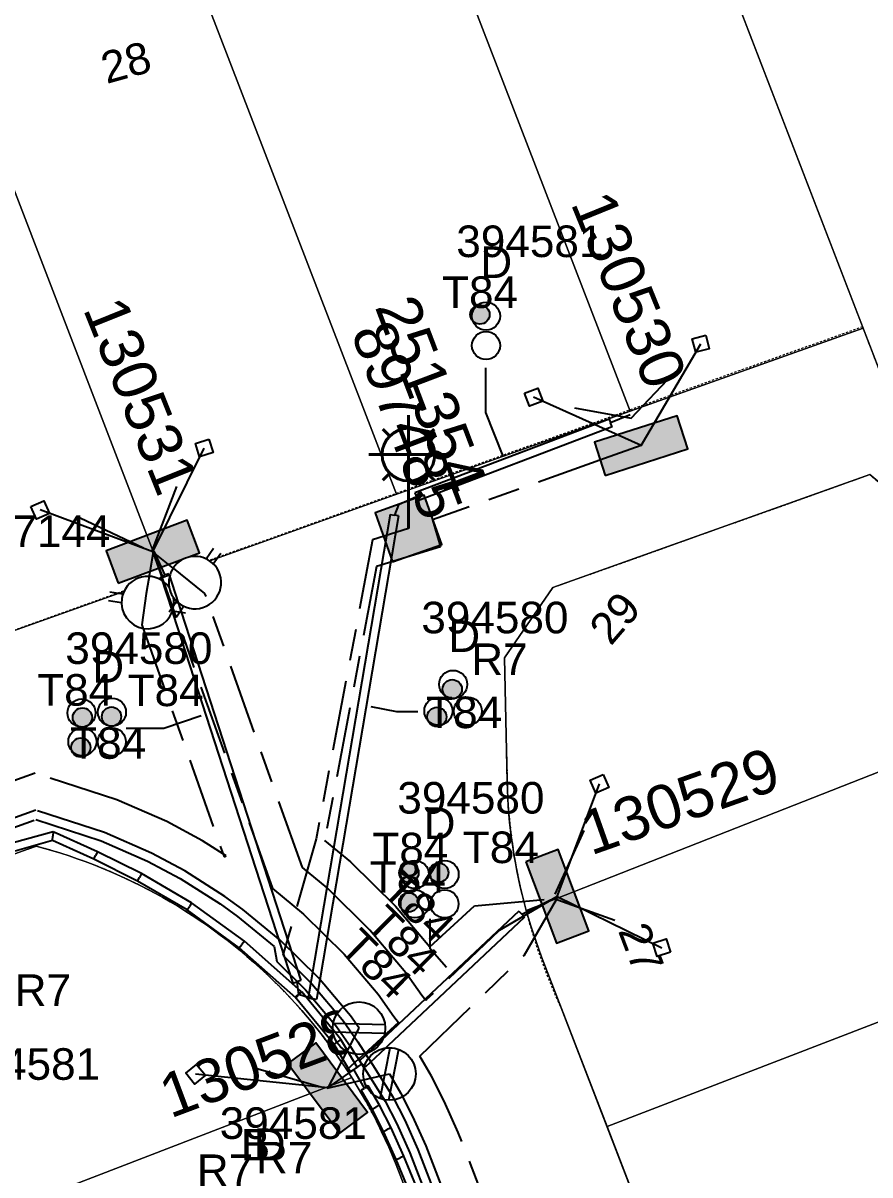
# Model space of a CAD drawing. Header units: metres. Extents: x 308616 to 310825, y 6264327 to 6267194.
# Drawn here: x 309667.2 to 309715.4, y 6266792.4 to 6266858.1 of the extents above; entities that cross this region are included whole.
import ezdxf
from ezdxf.enums import TextEntityAlignment as Align

# ---------------------------------------------------------------- set-up
doc = ezdxf.new("R2010")
doc.units = ezdxf.units.M
for name, pattern in [('Cable Exist UG', [8.2, 4, -1.2, 1.8, -1.2]), ('HIDDEN', [0.375, 0.25, -0.125]), ('HIDDEN2', [0.1875, 0.125, -0.0625])]:
    doc.linetypes.add(name, pattern=pattern)
doc.layers.get('0').update_dxf_attribs({"color": 6})
for name, color, linetype in [('_User Miscellaneous9', 7, 'Continuous'), ('Equip_LV_EXT', 7, 'Continuous'), ('Equip_SP_SL_EXT', 7, 'Continuous'), ('Mains_LV_EXT', 7, 'Continuous'), ('Mains_SL_EXT', 7, 'Continuous'), ('Services_SP_EXT', 7, 'Continuous'), ('SupportsUG_SP_LV_EXT', 7, 'Continuous'), ('SupportsUG_SP_LV_SL_EXT', 7, 'Continuous'), ('Trench_SP_EXT', 7, 'Continuous')]:
    doc.layers.add(name, color=color, linetype=linetype)
doc.layers.add('Cadastre Land Parcels_SP_EXT', color=7, linetype='Continuous', lineweight=5)
doc.layers.add('Cadastre Other Property_SP_EXT', color=7, linetype='HIDDEN', lineweight=5)
doc.styles.add('COLUMN_LABEL', font='arial.ttf')
doc.styles.add('iecARIAL', font='arial.ttf', dxfattribs={"height": 2})
doc.styles.add('POLE_LABEL', font='arial.ttf')
doc.styles.get("Standard").update_dxf_attribs({"font": 'arial.ttf'})

# ---------------------------------------------------------------- blocks, each defined once
blk = doc.blocks.new('COLUMN_EXT')
blk.add_hatch(color=256).paths.add_polyline_path([(-1.485, 1.485), (-1.485, -1.485), (1.485, -1.485), (1.485, 1.485)])
blk.add_lwpolyline([(-1.485, -1.485), (1.485, -1.485), (1.485, 1.485), (-1.485, 1.485)], close=True)
for tag, height, style, flags, p in [('ASSET_NUM', 2.5, 'COLUMN_LABEL', 8, (2, 2)), ('STRUCTURE_PLANT_NUMBER', 0.2, 'POLE_LABEL', 9, (1.813, 0.031)), ('STREET_CODE', 0.2, 'COLUMN_LABEL', 9, (1.813, -0.2))]:
    blk.add_attdef(tag, text='', height=height, dxfattribs=dict(style=style, flags=flags)).set_placement(p, align=Align.MIDDLE_LEFT)
at = {"flags": 9}
for tag, p in [('OWNED_BY', (1.813, -0.6)), ('COLUMN_TYPE', (1.813, -0.4)), ('STATE', (1.813, -0.8)), ('USAGE', (1.813, -1)), ('LEGEND', (1.813, -1.2)), ('LOCATION', (1.813, -1.4)), ('STREETNAME', (1.813, -1.6)), ('SUBURB', (1.813, -1.8)), ('NOTES', (1.813, -2))]:
    blk.add_attdef(tag, text='', height=0.2, dxfattribs=at).set_placement(p, align=Align.MIDDLE_LEFT)
at = {"flags": 1}
blk.add_attdef('Z', (1.813, -2.351), '', height=0.2, dxfattribs=at)
blk = doc.blocks.new('PILLAR_EXT')
blk.add_hatch(color=256).paths.add_polyline_path([(-2.475, 0.99), (-2.475, -0.99), (2.475, -0.99), (2.475, 0.99)])
blk.add_lwpolyline([(-2.475, -0.99), (2.475, -0.99), (2.475, 0.99), (-2.475, 0.99)], close=True)
at = {"style": 'iecARIAL', "flags": 8}
blk.add_attdef('ASSET_NUM', (1.5, 3.5), '', height=2.5, dxfattribs=at)
for tag, p, flags in [('OWNED_BY', (0, -0.2), 9), ('STATE', (0, -0.4), 9), ('SUPPORT_TYPE', (0, -0.6), 9), ('USAGE', (0, -0.8), 9), ('LEGEND', (0, -1), 9), ('LOCATION', (0, -1.2), 9), ('NOTES', (0, -1.4), 9), ('STREETNAME', (0, -1.8), 9), ('SUBURB', (0, -2), 1), ('PARENT', (0, -1.6), 9)]:
    blk.add_attdef(tag, p, '', height=0.2, dxfattribs=dict(flags=flags))
blk = doc.blocks.new('DUCT_EXT')
blk.add_circle((0, 0.8), 0.8)
at = {"flags": 1}
blk.add_attdef('Z', (0, 0), '', height=0.2, dxfattribs=at)
at = {"flags": 9}
for tag, p in [('DUCT_CODE', (0, 0)), ('XSECT_TYPE', (0, -0.2)), ('STATE', (0, -0.6)), ('FB_REFERENCE', (0, -0.4)), ('NOTES', (0, -0.8))]:
    blk.add_attdef(tag, text='', height=0.2, dxfattribs=at).set_placement(p, align=Align.MIDDLE_LEFT)
blk = doc.blocks.new('SL_LANTERN_EXT')
at = {"lineweight": 40}
for p, q in [((0, 1.968), (0, 6.468)), ((-1.459, 5.676), (-1.061, 5.278)), ((1.458, 5.676), (1.06, 5.278)), ((-2.25, 4.218), (2.25, 4.218)), ((-1.459, 2.759), (-1.061, 3.157)), ((0, 0), (0, 2.721)), ((1.458, 2.759), (1.06, 3.157))]:
    blk.add_line(p, q, dxfattribs=at)
blk.add_circle((0, 4.218), 1.5, dxfattribs=at)
at = {"style": 'iecARIAL', "flags": 8}
blk.add_attdef('ASSET_NUM', (1.5, 1.5), '', height=2.5, dxfattribs=at)
for tag, p, height, flags in [('CONSTRUCTED_VOLTAGE', (0.981, -0.653), 0.2, 9), ('CONTROL_TYPE', (0.981, -0.853), 0.2, 9), ('LANTERN_PURPOSE', (0.981, -1.053), 0.2, 9), ('LANTERN_TYPE', (0.981, -1.253), 0.2, 9), ('NO_PHASES', (0.981, -1.453), 0.2, 9), ('LNUMBER', (2.181, -3.253), 2.5, 8), ('OPERATING_VOLTAGE', (0.981, -1.653), 0.2, 9), ('ORIENTATION', (0.981, -1.853), 0.2, 9), ('OWNED_BY', (0.981, -2.053), 0.2, 9), ('STATE', (0.981, -2.253), 0.2, 9), ('CEXIST', (0.981, -2.653), 0.2, 9), ('USAGE', (0.981, -2.453), 0.2, 9), ('CNEW', (0.981, -2.853), 0.2, 9), ('CNUMBER', (0.981, -3.053), 0.2, 9), ('CREMOVE', (0.981, -3.253), 0.2, 9), ('CREPLACE', (0.981, -3.453), 0.2, 9), ('LKINGHEIGHT', (0.981, -3.653), 0.2, 9), ('LBRACKET', (0.981, -3.853), 0.2, 9), ('LBRACKETVOCAB', (0.981, -4.053), 0.2, 9), ('LCATEGORY', (0.981, -4.253), 0.2, 9), ('LCHARGE1', (0.981, -4.453), 0.2, 9), ('LCHARGE1PERCENT', (0.981, -4.653), 0.2, 9), ('LCHARGE2', (0.981, -4.853), 0.2, 9), ('LCHARGE2PERCENT', (0.981, -5.053), 0.2, 9), ('LCHARGE3', (0.981, -5.253), 0.2, 9), ('LCHARGE3PERCENT', (0.981, -5.453), 0.2, 9), ('LEXIST', (0.981, -5.653), 0.2, 9), ('LLAMP', (0.981, -5.853), 0.2, 9), ('LLAMPVOCAB', (0.981, -6.053), 0.2, 9), ('LMAST', (0.981, -6.253), 0.2, 9), ('LMASTVOCAB', (0.981, -6.453), 0.2, 9), ('LNEW', (0.981, -6.653), 0.2, 9), ('LANTNUMBER', (0.981, -6.853), 0.2, 9), ('LOUTREACH', (0.981, -7.253), 0.2, 9), ('LOUTREACHVOCAB', (0.981, -7.453), 0.2, 9), ('LRATECODE', (0.981, -7.653), 0.2, 9), ('LREMOVE', (0.981, -7.853), 0.2, 9), ('LREPLACE', (0.981, -8.053), 0.2, 9), ('LTYPE', (0.981, -8.253), 0.2, 9), ('LTYPEVOCAB', (0.981, -8.453), 0.2, 9), ('LEGEND', (0.981, -8.653), 0.2, 9), ('STREETNAME', (0.981, -9.253), 0.2, 9), ('LOCATION', (0.981, -8.853), 0.2, 9), ('NOTES', (0.981, -9.053), 0.2, 9), ('SUBURB', (0.981, -9.453), 0.2, 1)]:
    blk.add_attdef(tag, p, '', height=height, dxfattribs=dict(flags=flags))
blk = doc.blocks.new('CCP_EXT')
at = {"flags": 9}
for tag, p in [('OWNED_BY', (0, -1)), ('USAGE', (0, -1.2)), ('LEGEND', (0, -1.4)), ('STATE', (0, -1.8)), ('LIFE_SUPPORT', (0, -1.6)), ('NOTES', (0, -2))]:
    blk.add_attdef(tag, text='', height=0.2, dxfattribs=at).set_placement(p, align=Align.MIDDLE_LEFT)
blk.add_wipeout([(0, 0.566), (0.566, 0), (0, -0.566), (-0.566, 0)])
blk.add_lwpolyline([(-0.566, 0), (0, 0.566), (0.566, 0), (0, -0.566), (-0.566, 0)])
at = {"flags": 1}
blk.add_attdef('Z', (0, 0), '', height=0.2, dxfattribs=at)
at = {"flags": 9}
for tag, p in [('CCP_TYPE', (0, 0)), ('OPERATING_VOLTAGE', (0, -0.6)), ('CONSTRUCTED_VOLTAGE', (0, -0.2)), ('NO_PHASES', (0, -0.4)), ('ORIENTATION', (0, -0.8))]:
    blk.add_attdef(tag, text='', height=0.2, dxfattribs=at).set_placement(p, align=Align.MIDDLE_LEFT)
blk = doc.blocks.new('LV_UG_LINKS_CLOSED_EXT')
blk.add_wipeout([(-1.056, 1.057), (-1.18, 0.916), (-1.286, 0.761), (-1.371, 0.594), (-1.435, 0.417), (-1.476, 0.234), (-1.493, 0.047), (-1.487, -0.14), (-1.458, -0.326), (-1.406, -0.506), (-1.331, -0.678), (-1.236, -0.839), (-1.121, -0.988), (-0.988, -1.12), (-0.84, -1.235), (-0.679, -1.331), (-0.506, -1.406), (-0.326, -1.458), (-0.141, -1.487), (0.047, -1.493), (0.233, -1.476), (0.416, -1.435), (0.593, -1.371), (0.76, -1.286), (0.915, -1.181), (1.056, -1.057), (1.18, -0.916), (1.286, -0.761), (1.371, -0.594), (1.435, -0.417), (1.476, -0.234), (1.493, -0.047), (1.487, 0.14), (1.458, 0.326), (1.406, 0.506), (1.331, 0.678), (1.236, 0.839), (1.121, 0.988), (0.988, 1.12), (0.84, 1.235), (0.679, 1.331), (0.506, 1.406), (0.326, 1.458), (0.141, 1.487), (-0.047, 1.493), (-0.233, 1.476), (-0.416, 1.435), (-0.593, 1.371), (-0.76, 1.286), (-0.915, 1.181)])
for p, q in [((-0.25, -1.479), (-0.25, 1.479)), ((0.25, -1.479), (0.25, 1.479))]:
    blk.add_line(p, q)
blk.add_circle((0, 0), 1.5)
at = {"flags": 9}
for tag, p in [('ACTUAL_STATUS', (0, 0)), ('OPERATING_VOLTAGE', (0, -0.6)), ('CONSTRUCTED_VOLTAGE', (0, -0.2)), ('NO_PHASES', (0, -0.4)), ('ORIENTATION', (0, -0.8)), ('STATE', (0, -1)), ('SWITCH_TYPE', (0, -1.2)), ('USAGE', (0, -1.4)), ('NOTES', (0, -1.6))]:
    blk.add_attdef(tag, text='', height=0.2, dxfattribs=at).set_placement(p, align=Align.MIDDLE_LEFT)
at = {"flags": 1}
blk.add_attdef('Z', (0, 0), '', height=0.2, dxfattribs=at)
blk = doc.blocks.new('LV_UG_LINKS_OPEN_EXT')
for p, q in [((-0.249, 1.473), (-0.249, 2.22)), ((0.249, 1.473), (0.249, 2.22)), ((-0.249, -1.473), (-0.249, -2.22)), ((0.249, -1.473), (0.249, -2.22))]:
    blk.add_line(p, q)
at = {"flags": 9}
for tag, p in [('ACTUAL_STATUS', (0, 0)), ('OPERATING_VOLTAGE', (0, -0.6)), ('CONSTRUCTED_VOLTAGE', (0, -0.2)), ('NO_PHASES', (0, -0.4)), ('ORIENTATION', (0, -0.8)), ('STATE', (0, -1)), ('SWITCH_TYPE', (0, -1.2)), ('USAGE', (0, -1.4)), ('NOTES', (0, -1.6))]:
    blk.add_attdef(tag, text='', height=0.2, dxfattribs=at).set_placement(p, align=Align.MIDDLE_LEFT)
at = {"flags": 1}
blk.add_attdef('Z', (0, 0), '', height=0.2, dxfattribs=at)
blk.add_wipeout([(-0.249, 1.473), (-0.432, 1.43), (-0.608, 1.365), (-0.774, 1.278), (-0.928, 1.171), (-1.067, 1.045), (-1.19, 0.903), (-1.294, 0.747), (-1.377, 0.579), (-1.439, 0.402), (-1.478, 0.218), (-1.494, 0.031), (-1.486, -0.156), (-1.455, -0.341), (-1.4, -0.521), (-1.324, -0.692), (-1.227, -0.853), (-1.11, -1), (-0.976, -1.131), (-0.827, -1.244), (-0.664, -1.338), (-0.491, -1.411), (-0.311, -1.461), (-0.125, -1.489), (0.062, -1.493), (0.249, -1.473), (0.432, -1.43), (0.608, -1.365), (0.774, -1.278), (0.928, -1.171), (1.067, -1.045), (1.19, -0.903), (1.294, -0.747), (1.377, -0.579), (1.439, -0.402), (1.478, -0.218), (1.494, -0.031), (1.486, 0.156), (1.455, 0.341), (1.4, 0.521), (1.324, 0.692), (1.227, 0.853), (1.11, 1), (0.976, 1.131), (0.827, 1.244), (0.664, 1.338), (0.491, 1.411), (0.311, 1.461), (0.125, 1.489), (-0.062, 1.493)])
blk.add_lwpolyline([(0, -1.494, 1), (0, 1.494, 1)], format="xyb", close=True)
blk = doc.blocks.new('CABLE_LARGE_EXT')
h = blk.add_hatch(color=256)
edge = h.paths.add_edge_path()
edge.add_arc((0, 0.55), 0.55, 0, 360)
blk.add_circle((0, 0.55), 0.55)
at = {"flags": 1}
blk.add_attdef('Z', (0, 0), '', height=0.2, dxfattribs=at)
at = {"flags": 9}
for tag, p in [('COND_CODE', (0, 0)), ('XSECT_SIZE', (0, -0.6)), ('STATE', (0, -0.4)), ('FB_REFERENCE', (0, -0.2)), ('NOTES', (0, -0.8))]:
    blk.add_attdef(tag, text='', height=0.2, dxfattribs=at).set_placement(p, align=Align.MIDDLE_LEFT)

msp = doc.modelspace()

# ---------------------------------------------------------------- linework, layer by layer
at = {"layer": '_User Miscellaneous9'}
for p, q in [((309700.575, 6266835.508), (309689.505, 6266831.29)), ((309700.575, 6266835.508), (309700.66, 6266835.284)), ((309700.746, 6266835.06), (309700.66, 6266835.284)), ((309700.746, 6266835.06), (309689.676, 6266830.842)), ((309689.505, 6266831.29), (309689.59, 6266831.066)), ((309689.676, 6266830.842), (309689.59, 6266831.066)), ((309688.101, 6266830.067), (309688.337, 6266830.027)), ((309688.574, 6266829.986), (309688.337, 6266830.027)), ((309668.883, 6266811.974), (309666.593, 6266811.336)), ((309668.844, 6266811.464), (309668.863, 6266811.719)), ((309668.883, 6266811.974), (309668.863, 6266811.719)), ((309671.405, 6266810.833), (309668.883, 6266811.974)), ((309668.844, 6266811.464), (309666.722, 6266810.874)), ((309671.199, 6266810.399), (309668.844, 6266811.464)), ((309671.199, 6266810.399), (309671.302, 6266810.616)), ((309673.681, 6266809.16), (309671.199, 6266810.399)), ((309671.405, 6266810.833), (309671.302, 6266810.616)), ((309673.909, 6266809.582), (309671.405, 6266810.833)), ((309673.909, 6266809.582), (309673.795, 6266809.371)), ((309676.774, 6266807.913), (309673.909, 6266809.582)), ((309673.681, 6266809.16), (309673.795, 6266809.371)), ((309676.512, 6266807.51), (309673.681, 6266809.16)), ((309676.512, 6266807.51), (309676.643, 6266807.712)), ((309676.774, 6266807.913), (309676.643, 6266807.712)), ((309679.792, 6266805.728), (309676.774, 6266807.913)), ((309679.492, 6266805.353), (309676.512, 6266807.51)), ((309695.426, 6266807.444), (309695.59, 6266807.269)), ((309695.755, 6266807.094), (309695.59, 6266807.269)), ((309679.792, 6266805.728), (309679.642, 6266805.54)), ((309683.027, 6266802.862), (309679.792, 6266805.728)), ((309679.492, 6266805.353), (309679.642, 6266805.54)), ((309682.708, 6266802.503), (309679.492, 6266805.353)), ((309682.539, 6266803.335), (309682.767, 6266803.409)), ((309682.995, 6266803.483), (309682.767, 6266803.409)), ((309682.682, 6266802.53), (309682.867, 6266802.682)), ((309682.708, 6266802.503), (309682.867, 6266802.682)), ((309683.027, 6266802.862), (309682.867, 6266802.682)), ((309683.053, 6266802.835), (309682.867, 6266802.682)), ((309683.421, 6266802.492), (309683.657, 6266802.452)), ((309683.894, 6266802.412), (309683.657, 6266802.452)), ((309688.146, 6266795.095), (309687.93, 6266794.991)), ((309688.878, 6266793.465), (309688.146, 6266795.095)), ((309687.714, 6266794.887), (309687.93, 6266794.991)), ((309688.437, 6266793.275), (309687.714, 6266794.887)), ((309688.437, 6266793.275), (309688.657, 6266793.37)), ((309691.592, 6266785.671), (309688.437, 6266793.275)), ((309688.878, 6266793.465), (309688.657, 6266793.37)), ((309692.042, 6266785.839), (309688.878, 6266793.465))]:
    msp.add_line(p, q, dxfattribs=at)
for points in [[(309693.521, 6266838.432), (309693.521, 6266835.884), (309694.512, 6266833.385)], [(309689.668, 6266818.818), (309688.48, 6266818.818), (309687.019, 6266819.098)], [(309673.049, 6266817.888), (309675.184, 6266817.888), (309677.32, 6266818.606)], [(309690.357, 6266807.014), (309690.357, 6266805.34), (309691.304, 6266804.249)]]:
    msp.add_lwpolyline(points, dxfattribs=at)
at = {"layer": 'Cadastre Land Parcels_SP_EXT', "linetype": 'Continuous'}
for points in [[(309715.056, 6266840.697), (309703.018, 6266871.947), (309689.729, 6266867.205), (309701.768, 6266835.96), (309715.056, 6266840.697)], [(309701.768, 6266835.96), (309689.729, 6266867.205), (309676.426, 6266862.459), (309688.463, 6266831.217), (309701.768, 6266835.96)], [(309688.463, 6266831.217), (309676.426, 6266862.459), (309663.124, 6266857.712), (309675.159, 6266826.474), (309688.463, 6266831.217)], [(309675.159, 6266826.474), (309663.124, 6266857.712), (309649.821, 6266852.965), (309661.855, 6266821.732), (309675.159, 6266826.474)], [(309723.643, 6266818.409), (309719.624, 6266828.843), (309715.44, 6266832.336), (309697.372, 6266825.895), (309694.61, 6266821.887), (309694.764, 6266814.812), (309694.777, 6266814.348), (309694.798, 6266813.885), (309694.826, 6266813.422), (309694.862, 6266812.958), (309694.905, 6266812.497), (309694.955, 6266812.035), (309695.013, 6266811.575), (309695.077, 6266811.116), (309695.15, 6266810.658), (309695.229, 6266810.199), (309695.314, 6266809.743), (309695.408, 6266809.288), (309695.508, 6266808.836), (309695.616, 6266808.385), (309695.732, 6266807.934), (309695.854, 6266807.486), (309723.643, 6266818.409)], [(309728.443, 6266805.951), (309723.643, 6266818.409), (309695.854, 6266807.486), (309695.981, 6266807.041), (309696.117, 6266806.598), (309696.261, 6266806.156), (309696.41, 6266805.716), (309696.567, 6266805.28), (309696.73, 6266804.846), (309700.459, 6266795.168), (309728.443, 6266805.951)], [(309733.243, 6266793.493), (309728.443, 6266805.951), (309700.459, 6266795.168), (309705.26, 6266782.711), (309733.243, 6266793.493)], [(309691.618, 6266784.727), (309688.574, 6266792.627), (309688.395, 6266793.081), (309688.209, 6266793.533), (309688.016, 6266793.982), (309687.816, 6266794.427), (309687.608, 6266794.869), (309687.393, 6266795.307), (309687.173, 6266795.743), (309686.945, 6266796.175), (309686.709, 6266796.602), (309686.468, 6266797.026), (309686.218, 6266797.447), (309685.962, 6266797.862), (309685.902, 6266797.957), (309653.663, 6266785.53), (309657.963, 6266771.755), (309691.618, 6266784.727)]]:
    msp.add_lwpolyline(points, close=True, dxfattribs=at)
for points in [[(309703.018, 6266871.947), (309717.356, 6266834.729)], [(309717.356, 6266834.729), (309715.056, 6266840.697), (309633.969, 6266811.791)], [(309739.951, 6266692.68), (309696.73, 6266804.846), (309696.567, 6266805.28), (309696.41, 6266805.716), (309696.261, 6266806.156), (309696.117, 6266806.598), (309695.981, 6266807.041), (309695.854, 6266807.486), (309695.732, 6266807.934), (309695.616, 6266808.385), (309695.508, 6266808.836), (309695.408, 6266809.288), (309695.314, 6266809.743), (309695.229, 6266810.199), (309695.15, 6266810.658), (309695.077, 6266811.116), (309695.013, 6266811.575), (309694.955, 6266812.035), (309694.905, 6266812.497), (309694.862, 6266812.958), (309694.826, 6266813.422), (309694.798, 6266813.885), (309694.777, 6266814.348), (309694.764, 6266814.812), (309694.61, 6266821.887), (309697.372, 6266825.895), (309715.44, 6266832.336), (309719.624, 6266828.843)], [(309653.663, 6266785.53), (309685.902, 6266797.957), (309685.902, 6266797.957), (309685.701, 6266798.274), (309685.432, 6266798.681), (309685.156, 6266799.086), (309684.875, 6266799.485), (309684.586, 6266799.879), (309684.292, 6266800.268), (309683.992, 6266800.654), (309683.685, 6266801.033), (309683.372, 6266801.408), (309683.053, 6266801.778), (309682.728, 6266802.143), (309682.398, 6266802.502), (309682.062, 6266802.856), (309681.72, 6266803.204), (309681.372, 6266803.548), (309681.019, 6266803.885), (309680.661, 6266804.217), (309680.298, 6266804.542), (309679.929, 6266804.863), (309679.555, 6266805.178), (309679.176, 6266805.486), (309678.792, 6266805.787), (309678.404, 6266806.084), (309678.011, 6266806.372), (309677.613, 6266806.656), (309677.211, 6266806.932), (309676.804, 6266807.204), (309676.393, 6266807.467), (309675.978, 6266807.723), (309675.559, 6266807.973), (309675.136, 6266808.218), (309674.709, 6266808.455), (309674.278, 6266808.684), (309673.844, 6266808.907), (309673.405, 6266809.124), (309672.963, 6266809.332), (309672.519, 6266809.534), (309672.071, 6266809.728), (309671.621, 6266809.917), (309671.166, 6266810.097), (309670.71, 6266810.269), (309670.251, 6266810.435), (309669.789, 6266810.593), (309669.325, 6266810.743), (309668.857, 6266810.886), (309668.388, 6266811.022), (309667.917, 6266811.151), (309663.771, 6266809.673)], [(309663.771, 6266809.673), (309667.917, 6266811.151), (309668.388, 6266811.022), (309668.857, 6266810.886), (309669.325, 6266810.743), (309669.789, 6266810.593), (309670.251, 6266810.435), (309670.71, 6266810.269), (309671.166, 6266810.097), (309671.621, 6266809.917), (309672.071, 6266809.728), (309672.519, 6266809.534), (309672.963, 6266809.332), (309673.405, 6266809.124), (309673.844, 6266808.907), (309674.278, 6266808.684), (309674.709, 6266808.455), (309675.136, 6266808.218), (309675.559, 6266807.973), (309675.978, 6266807.723), (309676.393, 6266807.467), (309676.804, 6266807.204), (309677.211, 6266806.932), (309677.613, 6266806.656), (309678.011, 6266806.372), (309678.404, 6266806.084), (309678.792, 6266805.787), (309679.176, 6266805.486), (309679.555, 6266805.178), (309679.929, 6266804.863), (309680.298, 6266804.542), (309680.661, 6266804.217), (309681.019, 6266803.885), (309681.372, 6266803.548), (309681.72, 6266803.204), (309682.062, 6266802.856), (309682.398, 6266802.502), (309682.728, 6266802.143), (309683.053, 6266801.778), (309683.372, 6266801.408), (309683.685, 6266801.033), (309683.992, 6266800.654), (309684.292, 6266800.268), (309684.586, 6266799.879), (309684.875, 6266799.485), (309685.156, 6266799.086), (309685.432, 6266798.681), (309685.701, 6266798.274), (309685.962, 6266797.862), (309686.218, 6266797.447), (309686.468, 6266797.026), (309686.709, 6266796.602), (309686.945, 6266796.175), (309687.173, 6266795.743), (309687.393, 6266795.307), (309687.608, 6266794.869), (309687.816, 6266794.427), (309688.016, 6266793.982), (309688.209, 6266793.533), (309688.395, 6266793.081), (309688.574, 6266792.627), (309724.07, 6266700.518)]]:
    msp.add_lwpolyline(points, dxfattribs=at)
at = {"layer": 'Trench_SP_EXT', "linetype": 'Cable Exist UG'}
for points in [[(309698.593, 6266836.148), (309701.824, 6266835.551), (309704.24, 6266838.105)], [(309701.767, 6266835.742), (309700.66, 6266835.284)], [(309670.425, 6266829.87), (309674.514, 6266827.929), (309676.162, 6266832.255)], [(309689.59, 6266831.066), (309688.574, 6266830.62), (309688.337, 6266830.027)], [(309674.62, 6266827.969), (309675.249, 6266826.598)], [(309699.133, 6266812.052), (309697.38, 6266808.188), (309700.91, 6266806.922)], [(309695.59, 6266807.269), (309697.234, 6266808.095)], [(309682.767, 6266803.409), (309682.867, 6266802.682)], [(309683.657, 6266802.452), (309682.867, 6266802.682)], [(309680.303, 6266798.53), (309684.472, 6266797.338)], [(309684.536, 6266797.363), (309686.501, 6266798.729)], [(309686.639, 6266797.355), (309686.013, 6266798.417)]]:
    msp.add_lwpolyline(points, dxfattribs=at)

# ---------------------------------------------------------------- block references
at = {"layer": '_User Miscellaneous9'}
for name, p in [('CABLE_LARGE_EXT', (309693.212, 6266840.917)), ('DUCT_EXT', (309693.558, 6266840.574)), ('DUCT_EXT', (309693.558, 6266838.898)), ('CABLE_LARGE_EXT', (309691.631, 6266819.548)), ('DUCT_EXT', (309670.5, 6266817.944)), ('CABLE_LARGE_EXT', (309670.546, 6266817.934)), ('CABLE_LARGE_EXT', (309672.205, 6266817.987)), ('DUCT_EXT', (309689.497, 6266808.739)), ('DUCT_EXT', (309691.196, 6266808.738)), ('CABLE_LARGE_EXT', (309689.165, 6266809.076)), ('CABLE_LARGE_EXT', (309690.864, 6266809.089)), ('CABLE_LARGE_EXT', (309689.153, 6266807.393)), ('DUCT_EXT', (309689.493, 6266807.06)), ('DUCT_EXT', (309691.193, 6266807.058))]:
    msp.add_blockref(name, p, dxfattribs=at)
at = {"layer": '_User Miscellaneous9', "rotation": 89.96152385390842}
for name, p in [('DUCT_EXT', (309692.481, 6266820.374)), ('DUCT_EXT', (309673.031, 6266818.79)), ('DUCT_EXT', (309691.642, 6266818.851)), ('DUCT_EXT', (309693.322, 6266818.845)), ('CABLE_LARGE_EXT', (309691.305, 6266818.519)), ('DUCT_EXT', (309671.345, 6266817.104)), ('DUCT_EXT', (309673.025, 6266817.098)), ('CABLE_LARGE_EXT', (309671.008, 6266816.773))]:
    msp.add_blockref(name, p, dxfattribs=at)
at = {"layer": 'Equip_SP_SL_EXT'}
ref = msp.add_blockref('SL_LANTERN_EXT', (309689.134, 6266829.259), dxfattribs=at)
ref.add_attrib('ASSET_NUM', '251354', dxfattribs={"layer": '0', "height": 2.5, "rotation": 290.78289, "style": 'iecARIAL'}).set_placement((309690.634, 6266830.759), align=Align.BOTTOM_RIGHT)
at = {"layer": 'SupportsUG_SP_LV_EXT'}
ref = msp.add_blockref('PILLAR_EXT', (309702.409, 6266833.991), dxfattribs=dict(at, rotation=17.77735057357138))
ref.add_attrib('ASSET_NUM', '130530', dxfattribs={"layer": '0', "height": 2.5, "rotation": 292.11696, "style": 'iecARIAL'}).set_placement((309703.909, 6266837.491), align=Align.MIDDLE_RIGHT)
ref = msp.add_blockref('PILLAR_EXT', (309674.56, 6266827.939), dxfattribs=dict(at, rotation=20.66612325987583))
ref.add_attrib('ASSET_NUM', '130531', dxfattribs={"layer": '0', "height": 2.5, "rotation": 291.86054, "style": 'iecARIAL'}).set_placement((309676.06, 6266831.439), align=Align.MIDDLE_RIGHT)
ref = msp.add_blockref('PILLAR_EXT', (309697.622, 6266808.285), dxfattribs=dict(at, rotation=290.7760425179028))
ref.add_attrib('ASSET_NUM', '130529', dxfattribs={"layer": '0', "height": 2.5, "rotation": 19.50492, "style": 'iecARIAL'}).set_placement((309699.122, 6266811.785), align=Align.MIDDLE_LEFT)
ref = msp.add_blockref('PILLAR_EXT', (309684.536, 6266797.363), dxfattribs=dict(at, rotation=306.6561085466304))
ref.add_attrib('ASSET_NUM', '130528', dxfattribs={"layer": '0', "height": 2.5, "rotation": 20.49734, "style": 'iecARIAL'}).set_placement((309686.036, 6266800.863), align=Align.MIDDLE_RIGHT)
at = {"layer": 'SupportsUG_SP_LV_SL_EXT'}
ref = msp.add_blockref('COLUMN_EXT', (309689.134, 6266829.259), dxfattribs=dict(at, rotation=19.6193492269118))
ref.add_attrib('ASSET_NUM', '897485', dxfattribs={"layer": '0', "height": 2.5, "rotation": 290.78289, "style": 'COLUMN_LABEL'}).set_placement((309691.134, 6266830.009), align=Align.MIDDLE_RIGHT)

# ---------------------------------------------------------------- texts
at = {"layer": '_User Miscellaneous9'}
for s, p in [('394581', (309691.862, 6266844.742)), ('D', (309693.232, 6266843.552)), ('T84', (309691.05, 6266841.839)), ('394580', (309689.869, 6266823.288)), ('D', (309691.406, 6266822.224)), ('394580', (309669.572, 6266821.541)), ('R7', (309692.717, 6266820.908)), ('D', (309671.109, 6266820.477)), ('T84', (309667.969, 6266819.161)), ('T84', (309673.124, 6266819.135)), ('T84', (309690.145, 6266817.879)), ('T84', (309669.848, 6266816.132)), ('394580', (309688.502, 6266813.008)), ('D', (309690, 6266811.556)), ('T84', (309687.077, 6266810.114)), ('T84', (309692.236, 6266810.184)), ('T84', (309686.933, 6266808.489)), ('R7', (309666.686, 6266802.04)), ('394581', (309663.168, 6266797.827)), ('394581', (309678.376, 6266794.458)), ('B', (309679.577, 6266793.227)), ('D', (309680.316, 6266793.251)), ('R7', (309680.447, 6266792.485)), ('R7', (309677.07, 6266791.769))]:
    msp.add_text(s, height=1.8, dxfattribs=at).set_placement(p)
at = {"layer": 'Cadastre Land Parcels_SP_EXT'}
for s, rotation, p in [('28', 15.59281, (309671.921, 6266854.606)), ('29', 49.29204, (309700.671, 6266822.523)), ('27', 290.79554, (309701.068, 6266806.335))]:
    msp.add_text(s, height=1.8, rotation=rotation, dxfattribs=at).set_placement(p)
at = {"layer": 'Mains_LV_EXT'}
for p in [(309687.563, 6266808.55), (309686.642, 6266806.649)]:
    msp.add_text('T84', height=1.8, rotation=315.4026, dxfattribs=at).set_placement(p)

# ---------------------------------------------------------------- next in the draw order: block references
at = {"layer": 'Services_SP_EXT'}
for p, rotation in [((309705.796, 6266839.803), 239.7773506979773), ((309696.274, 6266836.75), 335.7773510333652), ((309677.492, 6266833.851), 242.6661232505612), ((309668.135, 6266830.322), 338.6661235630388), ((309700.026, 6266814.706), 248.7760422788149), ((309703.573, 6266805.356), 152.7760425989336), ((309676.999, 6266798.144), 264.6561084114061)]:
    msp.add_blockref('CCP_EXT', p, dxfattribs=dict(at, rotation=rotation))

# ---------------------------------------------------------------- next in the draw order: block references
for p, rotation in [((309705.796, 6266839.803), 239.7773506979773), ((309696.274, 6266836.75), 335.7773510333652), ((309677.492, 6266833.851), 242.6661232505612), ((309668.135, 6266830.322), 338.6661235630388), ((309700.026, 6266814.706), 248.7760422788149), ((309703.573, 6266805.356), 152.7760425989336), ((309676.999, 6266798.144), 264.6561084114061)]:
    msp.add_blockref('CCP_EXT', p, dxfattribs=dict(at, rotation=rotation))

# ---------------------------------------------------------------- next in the draw order: linework, layer by layer
at = {"layer": 'Cadastre Other Property_SP_EXT', "linetype": 'HIDDEN2'}
for points in [[(309739.951, 6266692.68), (309697.979, 6266801.605), (309697.979, 6266801.605, -0.091041), (309694.826, 6266813.422), (309694.826, 6266813.422), (309694.61, 6266821.887), (309697.372, 6266825.895), (309715.44, 6266832.336), (309719.616, 6266828.863), (309715.029, 6266840.77), (309633.393, 6266811.57)], [(309662.884, 6266809.34), (309667.917, 6266811.151), (309667.917, 6266811.151, -0.237016), (309688.395, 6266793.081), (309688.395, 6266793.081), (309724.07, 6266700.518)]]:
    msp.add_lwpolyline(points, format="xyb", dxfattribs=at)
at = {"layer": 'Mains_LV_EXT', "linetype": 'Cable Exist UG'}
msp.add_lwpolyline([(309702.409, 6266833.991), (309700.32, 6266833.247), (309700.32, 6266833.247), (309690.508, 6266829.767), (309690.959, 6266828.216), (309687.316, 6266827.091), (309684.357, 6266811.47), (309684.357, 6266811.47), (309685.834, 6266810.255), (309688.406, 6266807.719), (309690.351, 6266805.417), (309692.897, 6266807.743), (309697.753, 6266808.183)], dxfattribs=at)
at = {"layer": 'Services_SP_EXT'}
for points in [[(309702.409, 6266833.991), (309705.796, 6266839.803)], [(309702.409, 6266833.991), (309696.274, 6266836.75)], [(309697.622, 6266808.285), (309700.026, 6266814.706)], [(309697.622, 6266808.285), (309703.573, 6266805.356)], [(309684.536, 6266797.363), (309676.999, 6266798.144)]]:
    msp.add_lwpolyline(points, dxfattribs=at)

# ---------------------------------------------------------------- next in the draw order: texts
at = {"layer": 'Cadastre Other Property_SP_EXT'}
msp.add_text('087144', height=1.8, dxfattribs=at).set_placement((309663.754, 6266828.207))

# ---------------------------------------------------------------- next in the draw order: block references
at = {"layer": 'Equip_LV_EXT'}
for name, p, rotation in [('LV_UG_LINKS_OPEN_EXT', (309674.268, 6266825.044), 80.95575680412023), ('LV_UG_LINKS_CLOSED_EXT', (309686.317, 6266800.774), 268.4137852034257)]:
    msp.add_blockref(name, p, dxfattribs=dict(at, rotation=rotation))

# ---------------------------------------------------------------- next in the draw order: linework, layer by layer
at = {"layer": '_User Miscellaneous9'}
for p, q in [((309688.101, 6266830.067), (309683.421, 6266802.492)), ((309688.574, 6266829.986), (309683.894, 6266802.412)), ((309684.891, 6266799.849), (309682.682, 6266802.53)), ((309685.285, 6266800.126), (309683.053, 6266802.835)), ((309684.891, 6266799.849), (309685.088, 6266799.987)), ((309685.806, 6266798.295), (309684.891, 6266799.849)), ((309685.285, 6266800.126), (309685.088, 6266799.987))]:
    msp.add_line(p, q, dxfattribs=at)

# ---------------------------------------------------------------- next in the draw order: block references
at = {"layer": 'Equip_LV_EXT'}
for name, p, rotation in [('LV_UG_LINKS_OPEN_EXT', (309676.967, 6266826.181), 325.3144285581708), ('LV_UG_LINKS_CLOSED_EXT', (309688.054, 6266798.161), 348.9585157454175)]:
    msp.add_blockref(name, p, dxfattribs=dict(at, rotation=rotation))

# ---------------------------------------------------------------- next in the draw order: texts
at = {"layer": 'Mains_LV_EXT'}
msp.add_text('T84', height=1.8, rotation=315.4026, dxfattribs=at).set_placement((309685.146, 6266805.316))

# ---------------------------------------------------------------- next in the draw order: linework, layer by layer
at = {"layer": '_User Miscellaneous9'}
for p, q in [((309675.477, 6266826.673), (309675.249, 6266826.598)), ((309675.477, 6266826.673), (309682.995, 6266803.483)), ((309675.021, 6266826.524), (309675.249, 6266826.598)), ((309675.021, 6266826.524), (309682.539, 6266803.335)), ((309695.426, 6266807.444), (309686.337, 6266798.904)), ((309695.755, 6266807.094), (309686.665, 6266798.554)), ((309686.22, 6266798.539), (309685.285, 6266800.126)), ((309685.806, 6266798.295), (309686.013, 6266798.417)), ((309686.22, 6266798.539), (309686.013, 6266798.417)), ((309686.337, 6266798.904), (309686.501, 6266798.729)), ((309686.665, 6266798.554), (309686.501, 6266798.729)), ((309686.432, 6266797.233), (309686.639, 6266797.355)), ((309687.069, 6266796.146), (309686.432, 6266797.233)), ((309686.846, 6266797.476), (309686.639, 6266797.355)), ((309687.49, 6266796.377), (309686.846, 6266797.476)), ((309687.069, 6266796.146), (309687.279, 6266796.262)), ((309687.714, 6266794.887), (309687.069, 6266796.146)), ((309687.49, 6266796.377), (309687.279, 6266796.262)), ((309688.146, 6266795.095), (309687.49, 6266796.377))]:
    msp.add_line(p, q, dxfattribs=at)
at = {"layer": '_User Miscellaneous9', "linetype": 'Cable Exist UG'}
msp.add_lwpolyline([(309684.503, 6266797.35), (309688.054, 6266798.161), (309688.054, 6266798.161), (309688.688, 6266797.079), (309689.373, 6266795.741), (309690.13, 6266794.054), (309692.186, 6266788.745)], dxfattribs=at)
at = {"layer": 'Mains_LV_EXT', "linetype": 'Cable Exist UG'}
for points in [[(309674.56, 6266827.939), (309681.387, 6266808.734), (309681.387, 6266808.734), (309683.153, 6266807.281), (309685.468, 6266804.998), (309687.408, 6266802.702), (309688.299, 6266801.43), (309688.569, 6266801.093), (309684.472, 6266797.338)], [(309674.579, 6266827.915), (309674.186, 6266825.554), (309674.186, 6266825.554), (309673.926, 6266823.776), (309673.926, 6266823.776), (309678.624, 6266810.54), (309678.735, 6266810.608), (309678.735, 6266810.608), (309677.389, 6266811.463), (309675.36, 6266812.549), (309672.512, 6266813.798), (309667.862, 6266815.306), (309663.188, 6266813.64), (309661.789, 6266813.135), (309659.225, 6266812.032), (309657.821, 6266811.311), (309656.083, 6266810.296), (309654.133, 6266808.972), (309653.663, 6266808.607), (309650.761, 6266816.624), (309650.569, 6266817.274), (309648.013, 6266818.346)], [(309697.622, 6266808.285), (309694.315, 6266806.333), (309694.315, 6266806.333), (309690.149, 6266802.378), (309690.131, 6266802.343), (309690.131, 6266802.343), (309689.901, 6266802.63), (309688.995, 6266803.924), (309686.937, 6266806.359), (309684.493, 6266808.768), (309683.086, 6266809.926), (309677.536, 6266825.565), (309674.577, 6266827.92)], [(309684.566, 6266797.375), (309686.317, 6266800.774), (309686.317, 6266800.774), (309685.822, 6266801.481), (309683.999, 6266803.638), (309681.813, 6266805.794), (309679.696, 6266807.535), (309678.676, 6266808.275), (309676.38, 6266809.735), (309674.485, 6266810.749), (309671.8, 6266811.926), (309667.892, 6266813.194), (309663.863, 6266811.758), (309662.525, 6266811.275), (309660.078, 6266810.221), (309658.783, 6266809.557), (309657.151, 6266808.603), (309655.309, 6266807.353), (309653.987, 6266806.326), (309653.284, 6266805.715), (309652.763, 6266805.215), (309647.978, 6266818.436)], [(309707.098, 6266783.512), (309703.859, 6266784.411), (309703.859, 6266784.411), (309698.475, 6266782.418), (309696.909, 6266782.052), (309696.909, 6266782.052), (309695.347, 6266786.105), (309694.052, 6266789.466), (309691.976, 6266794.825), (309691.176, 6266796.607), (309690.442, 6266798.041), (309689.78, 6266799.172), (309695.733, 6266804.922), (309697.571, 6266808.113)]]:
    msp.add_lwpolyline(points, dxfattribs=at)
at = {"layer": 'Mains_SL_EXT', "linetype": 'Cable Exist UG'}
for points in [[(309689.134, 6266829.259), (309687.093, 6266828.616), (309687.093, 6266828.616), (309683.866, 6266811.563), (309681.982, 6266804.925), (309681.982, 6266804.925), (309683.632, 6266803.298), (309685.426, 6266801.175), (309686.251, 6266799.996), (309688.243, 6266796.851), (309688.243, 6266796.851), (309688.922, 6266795.525), (309689.668, 6266793.861), (309691.72, 6266788.565), (309692.564, 6266786.375), (309690.971, 6266785.777), (309690.328, 6266784.171)], [(309664.032, 6266811.287), (309667.9, 6266812.666), (309671.622, 6266811.458), (309674.267, 6266810.299), (309676.127, 6266809.303), (309678.394, 6266807.862), (309679.391, 6266807.139), (309681.478, 6266805.422), (309681.631, 6266804.568), (309681.631, 6266804.568), (309683.264, 6266802.958), (309685.029, 6266800.87), (309685.835, 6266799.719), (309687.808, 6266796.603), (309688.471, 6266795.309), (309689.207, 6266793.668), (309691.253, 6266788.385), (309691.916, 6266786.666), (309691.858, 6266786.644), (309690.439, 6266786.2), (309690.267, 6266784.148)]]:
    msp.add_lwpolyline(points, dxfattribs=at)
at = {"layer": 'Services_SP_EXT'}
for points in [[(309674.56, 6266827.939), (309677.492, 6266833.851)], [(309674.56, 6266827.939), (309668.135, 6266830.322)]]:
    msp.add_lwpolyline(points, dxfattribs=at)

doc.saveas('drawing.dxf')
